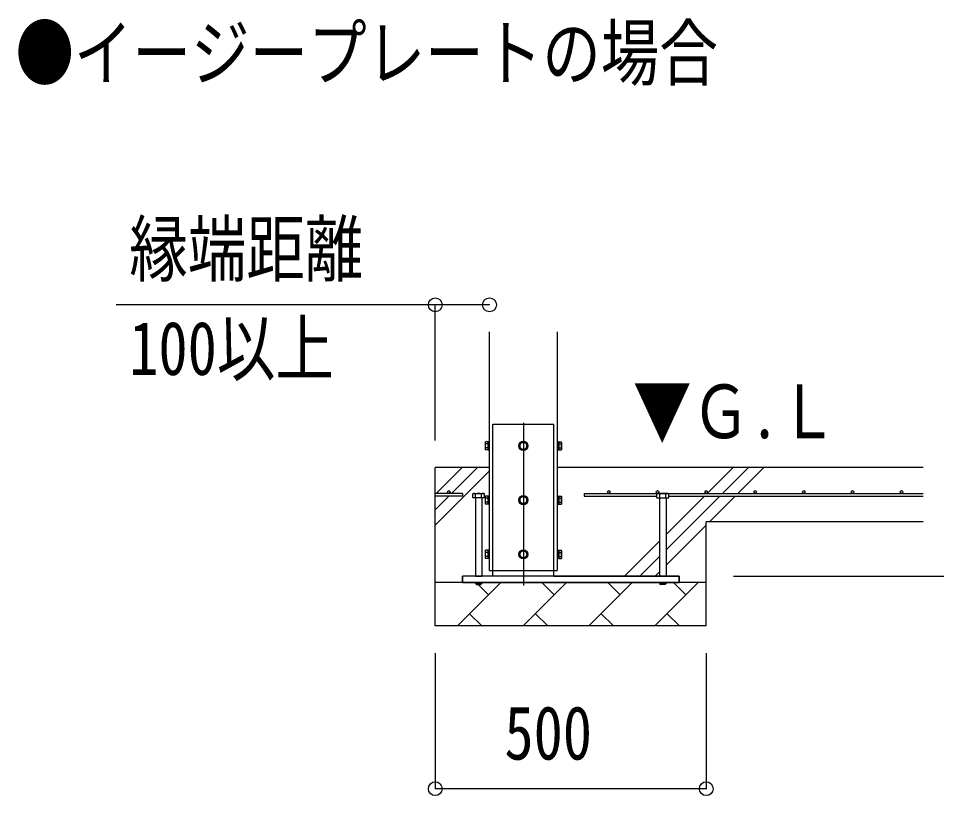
# Model space of a CAD drawing. Units: millimetres, scale not verified. Extents: x -12615 to 12615, y -8910 to 8910.
# Drawn here: x -1090 to 604, y -6380 to -4947 of the extents above; entities that cross this region are included whole.
import ezdxf
from ezdxf.enums import TextEntityAlignment as Align

# ---------------------------------------------------------------- set-up
doc = ezdxf.new("R2010")
doc.units = ezdxf.units.MM
doc.header["$LTSCALE"] = 40
for name, color, linetype in [('0-2_USER1', 3, 'Continuous'), ('0-4_YKK_12', 2, 'Continuous'), ('0-5_YKK_13', 4, 'Continuous'), ('0-6_YKK_A1', 4, 'Continuous'), ('0-7_YKK_D', 6, 'Continuous')]:
    doc.layers.add(name, color=color, linetype=linetype)
doc.styles.add('ＭＳ ゴシック', font='')
doc.styles.get('ＭＳ ゴシック').set_extended_font_data('MS Gothic')

msp = doc.modelspace()

# ---------------------------------------------------------------- linework, layer by layer
at = {"layer": '0-4_YKK_12'}
msp.add_line((-158.44, -5692.5), (-158.44, -5992.5), dxfattribs=at)
at = {"layer": '0-5_YKK_13'}
for p, q in [((-214.44, -5965), (-214.44, -5695)), ((-214.44, -5695), (-102.44, -5695)), ((-102.44, -5965), (-102.44, -5695)), ((-229.14, -5728.51), (-228.56, -5727.51)), ((-229.14, -5728.51), (-229.14, -5741.5)), ((-229.14, -5741.5), (-228.56, -5742.51)), ((-223.64, -5727.51), (-228.56, -5727.51)), ((-223.64, -5731.25), (-228.56, -5731.25)), ((-223.64, -5738.75), (-228.56, -5738.75)), ((-223.64, -5742.51), (-228.56, -5742.51)), ((-223.64, -5727.51), (-223.64, -5742.51)), ((-222.04, -5727.96), (-223.64, -5727.96)), ((-223.64, -5734.5), (-223.64, -5727.96)), ((-223.64, -5734.5), (-222.04, -5734.5)), ((-223.64, -5735.5), (-222.04, -5735.5)), ((-223.64, -5742.05), (-223.64, -5735.5)), ((-223.64, -5742.05), (-222.04, -5742.05)), ((-222.04, -5734.5), (-222.04, -5727.96)), ((-222.04, -5742.05), (-222.04, -5735.5)), ((-94.84, -5727.95), (-93.24, -5727.95)), ((-94.84, -5734.5), (-94.84, -5727.95)), ((-93.24, -5734.5), (-94.84, -5734.5)), ((-93.24, -5735.5), (-94.84, -5735.5)), ((-94.84, -5742.05), (-94.84, -5735.5)), ((-93.24, -5742.05), (-94.84, -5742.05)), ((-93.24, -5727.49), (-88.32, -5727.49)), ((-93.24, -5727.49), (-93.24, -5742.51)), ((-93.24, -5734.5), (-93.24, -5727.95)), ((-93.24, -5731.25), (-88.32, -5731.25)), ((-93.24, -5742.05), (-93.24, -5735.5)), ((-93.24, -5738.75), (-88.32, -5738.75)), ((-93.24, -5742.51), (-88.32, -5742.51)), ((-87.74, -5728.5), (-88.32, -5727.49)), ((-87.74, -5741.5), (-88.32, -5742.51)), ((-87.74, -5728.5), (-87.74, -5741.5)), ((-250.44, -5822.5), (-251.91, -5823.35)), ((-250.44, -5822.5), (-231.44, -5822.5)), ((-246.43, -5830.5), (-246.43, -5823.35)), ((-235.46, -5830.5), (-235.46, -5823.35)), ((-231.44, -5822.5), (-229.97, -5823.35)), ((-229.97, -5830.5), (-229.97, -5823.35)), ((-229.14, -5828.51), (-228.56, -5827.51)), ((-223.64, -5827.51), (-228.56, -5827.51)), ((-223.64, -5827.51), (-223.64, -5842.51)), ((-93.24, -5827.49), (-88.32, -5827.49)), ((-93.24, -5827.49), (-93.24, -5842.51)), ((-87.74, -5828.5), (-88.32, -5827.49)), ((89.56, -5822.5), (88.09, -5823.35)), ((88.09, -5830.5), (88.09, -5823.35)), ((108.56, -5822.5), (89.56, -5822.5)), ((93.57, -5830.5), (93.57, -5823.35)), ((104.54, -5830.5), (104.54, -5823.35)), ((108.56, -5822.5), (110.03, -5823.35)), ((-246.94, -5830.5), (-246.94, -5975)), ((-234.94, -5830.5), (-234.94, -5975)), ((-229.14, -5828.51), (-229.14, -5841.5)), ((-229.14, -5841.5), (-228.56, -5842.51)), ((-223.64, -5831.25), (-228.56, -5831.25)), ((-223.64, -5838.75), (-228.56, -5838.75)), ((-223.64, -5842.51), (-228.56, -5842.51)), ((-222.04, -5827.96), (-223.64, -5827.96)), ((-223.64, -5834.5), (-223.64, -5827.96)), ((-223.64, -5834.5), (-222.04, -5834.5)), ((-223.64, -5835.5), (-222.04, -5835.5)), ((-223.64, -5842.05), (-223.64, -5835.5)), ((-223.64, -5842.05), (-222.04, -5842.05)), ((-222.04, -5834.5), (-222.04, -5827.96)), ((-222.04, -5842.05), (-222.04, -5835.5)), ((-94.84, -5827.95), (-93.24, -5827.95)), ((-94.84, -5834.5), (-94.84, -5827.95)), ((-93.24, -5834.5), (-94.84, -5834.5)), ((-93.24, -5835.5), (-94.84, -5835.5)), ((-94.84, -5842.05), (-94.84, -5835.5)), ((-93.24, -5842.05), (-94.84, -5842.05)), ((-93.24, -5834.5), (-93.24, -5827.95)), ((-93.24, -5831.25), (-88.32, -5831.25)), ((-93.24, -5842.05), (-93.24, -5835.5)), ((-93.24, -5838.75), (-88.32, -5838.75)), ((-93.24, -5842.51), (-88.32, -5842.51)), ((-87.74, -5841.5), (-88.32, -5842.51)), ((-87.74, -5828.5), (-87.74, -5841.5)), ((93.06, -5830.5), (93.06, -5975)), ((105.06, -5830.5), (105.06, -5975)), ((-229.14, -5928.51), (-228.56, -5927.51)), ((-229.14, -5928.51), (-229.14, -5941.5)), ((-223.64, -5927.51), (-228.56, -5927.51)), ((-223.64, -5927.51), (-223.64, -5942.51)), ((-222.04, -5927.96), (-223.64, -5927.96)), ((-223.64, -5934.5), (-223.64, -5927.96)), ((-222.04, -5934.5), (-222.04, -5927.96)), ((-94.84, -5927.95), (-93.24, -5927.95)), ((-94.84, -5934.5), (-94.84, -5927.95)), ((-93.24, -5927.49), (-88.32, -5927.49)), ((-93.24, -5927.49), (-93.24, -5942.51)), ((-93.24, -5934.5), (-93.24, -5927.95)), ((-87.74, -5928.5), (-88.32, -5927.49)), ((-87.74, -5928.5), (-87.74, -5941.5)), ((-229.14, -5941.5), (-228.56, -5942.51)), ((-223.64, -5931.25), (-228.56, -5931.25)), ((-223.64, -5938.75), (-228.56, -5938.75)), ((-223.64, -5942.51), (-228.56, -5942.51)), ((-223.64, -5934.5), (-222.04, -5934.5)), ((-223.64, -5935.5), (-222.04, -5935.5)), ((-223.64, -5942.05), (-223.64, -5935.5)), ((-223.64, -5942.05), (-222.04, -5942.05)), ((-222.04, -5942.05), (-222.04, -5935.5)), ((-93.24, -5934.5), (-94.84, -5934.5)), ((-93.24, -5935.5), (-94.84, -5935.5)), ((-94.84, -5942.05), (-94.84, -5935.5)), ((-93.24, -5942.05), (-94.84, -5942.05)), ((-93.24, -5931.25), (-88.32, -5931.25)), ((-93.24, -5942.05), (-93.24, -5935.5)), ((-93.24, -5938.75), (-88.32, -5938.75)), ((-93.24, -5942.51), (-88.32, -5942.51)), ((-87.74, -5941.5), (-88.32, -5942.51)), ((129.06, -5975), (-270.94, -5975)), ((-270.94, -5987), (-270.94, -5975)), ((-246.94, -5975), (-234.94, -5975)), ((-214.44, -5975), (-214.44, -5965)), ((-102.44, -5975), (-102.44, -5965)), ((105.06, -5975), (93.06, -5975)), ((129.06, -5987), (129.06, -5975)), ((-270.94, -5987), (129.06, -5987)), ((-246.94, -5988.5), (-234.94, -5988.5)), ((105.06, -5988.5), (93.06, -5988.5))]:
    msp.add_line(p, q, dxfattribs=at)
for points in [[(-220.94, -5726.5), (-222.04, -5726.5), (-222.04, -5743.5), (-220.94, -5743.5)], [(-95.94, -5726.5), (-94.84, -5726.5), (-94.84, -5743.5), (-95.94, -5743.5)], [(-229.97, -5830.5), (-251.91, -5830.5), (-251.91, -5823.35)], [(-220.94, -5826.5), (-222.04, -5826.5), (-222.04, -5843.5), (-220.94, -5843.5)], [(-95.94, -5826.5), (-94.84, -5826.5), (-94.84, -5843.5), (-95.94, -5843.5)], [(88.09, -5830.5), (110.03, -5830.5), (110.03, -5823.35)], [(-220.94, -5926.5), (-222.04, -5926.5), (-222.04, -5943.5), (-220.94, -5943.5)], [(-95.94, -5926.5), (-94.84, -5926.5), (-94.84, -5943.5), (-95.94, -5943.5)], [(-246.94, -5987), (-246.94, -5988.5), (-244.94, -5990.5), (-236.94, -5990.5)], [(-234.94, -5987), (-234.94, -5988.5), (-236.94, -5990.5)], [(93.06, -5987), (93.06, -5988.5), (95.06, -5990.5)], [(105.06, -5987), (105.06, -5988.5), (103.06, -5990.5), (95.06, -5990.5)]]:
    msp.add_lwpolyline(points, dxfattribs=at)
for points in [[(-158.44, -5727.49), (-164.94, -5731.25), (-164.94, -5738.75), (-158.44, -5742.51), (-151.94, -5738.75), (-151.94, -5731.25)], [(-158.44, -5827.49), (-164.94, -5831.25), (-164.94, -5838.75), (-158.44, -5842.51), (-151.94, -5838.75), (-151.94, -5831.25)], [(-158.44, -5927.49), (-164.94, -5931.25), (-164.94, -5938.75), (-158.44, -5942.51), (-151.94, -5938.75), (-151.94, -5931.25)]]:
    msp.add_lwpolyline(points, close=True, dxfattribs=at)
for centre, radius in [((-158.44, -5735), 8.5), ((-158.44, -5735), 6.5), ((-158.44, -5835), 8.5), ((-158.44, -5835), 6.5), ((-158.44, -5935), 8.5), ((-158.44, -5935), 6.5)]:
    msp.add_circle(centre, radius, dxfattribs=at)
for centre, radius, start, end in [((-225.84, -5729.38), 3.31, 145.51973, 214.48027), ((-216.72, -5735), 12.42, 162.41205, 197.58795), ((-225.82, -5740.63), 3.32, 145.61575, 214.38425), ((-158.44, -5735), 7.05, 157.21814, 202.78186), ((-158.44, -5735), 7.05, 97.21814, 142.78186), ((-158.44, -5735), 7.05, 217.21814, 262.78186), ((-158.44, -5735), 7.05, 37.21814, 82.78186), ((-158.44, -5735), 7.05, 277.21814, 322.78186), ((-158.44, -5735), 7.05, 337.21814, 22.78186), ((-91.06, -5729.37), 3.32, 325.61575, 34.38425), ((-100.16, -5735), 12.42, 342.41205, 17.58795), ((-91.06, -5740.63), 3.32, 325.61575, 34.38425), ((-249.17, -5827.36), 4.86, 55.61575, 124.38425), ((-240.94, -5840.65), 18.15, 72.41205, 107.58795), ((-232.71, -5827.36), 4.86, 55.61575, 124.38425), ((-225.84, -5829.38), 3.31, 145.51973, 214.48027), ((-91.06, -5829.37), 3.32, 325.61575, 34.38425), ((90.83, -5827.36), 4.86, 55.61575, 124.38425), ((99.06, -5840.65), 18.15, 72.41205, 107.58795), ((107.29, -5827.36), 4.86, 55.61575, 124.38425), ((-216.72, -5835), 12.42, 162.41205, 197.58795), ((-225.82, -5840.63), 3.32, 145.61575, 214.38425), ((-158.44, -5835), 7.05, 157.21814, 202.78186), ((-158.44, -5835), 7.05, 97.21814, 142.78186), ((-158.44, -5835), 7.05, 217.21814, 262.78186), ((-158.44, -5835), 7.05, 37.21814, 82.78186), ((-158.44, -5835), 7.05, 277.21814, 322.78186), ((-158.44, -5835), 7.05, 337.21814, 22.78186), ((-100.16, -5835), 12.42, 342.41205, 17.58795), ((-91.06, -5840.63), 3.32, 325.61575, 34.38425), ((-225.84, -5929.38), 3.31, 145.51973, 214.48027), ((-158.44, -5935), 7.05, 97.21814, 142.78186), ((-158.44, -5935), 7.05, 37.21814, 82.78186), ((-91.06, -5929.37), 3.32, 325.61575, 34.38425), ((-216.72, -5935), 12.42, 162.41205, 197.58795), ((-225.82, -5940.63), 3.32, 145.61575, 214.38425), ((-158.44, -5935), 7.05, 157.21814, 202.78186), ((-158.44, -5935), 7.05, 217.21814, 262.78186), ((-158.44, -5935), 7.05, 277.21814, 322.78186), ((-158.44, -5935), 7.05, 337.21814, 22.78186), ((-100.16, -5935), 12.42, 342.41205, 17.58795), ((-91.06, -5940.63), 3.32, 325.61575, 34.38425)]:
    msp.add_arc(centre, radius, start, end, dxfattribs=at)
at = {"layer": '0-6_YKK_A1'}
for p, q in [((-220.94, -5965), (-220.94, -5525)), ((-95.94, -5525), (-95.94, -5965)), ((-220.94, -5775), (-320.94, -5775)), ((-320.94, -6067), (-320.94, -5775)), ((-319.01, -5822.5), (-271.51, -5775)), ((-290.73, -5822.5), (-243.23, -5775)), ((579.06, -5775), (-95.94, -5775)), ((180.99, -5822.5), (228.49, -5775)), ((209.27, -5822.5), (256.77, -5775)), ((237.56, -5822.5), (285.06, -5775)), ((-320.94, -5881), (-220.94, -5781)), ((-270.94, -5822.5), (-320.94, -5822.5)), ((-320.94, -5852.71), (-295.73, -5827.5)), ((-270.94, -5827.5), (-320.94, -5827.5)), ((-270.94, -5822.5), (-270.94, -5827.5)), ((-45.94, -5822.5), (579.06, -5822.5)), ((-45.94, -5822.5), (-45.94, -5827.5)), ((-45.94, -5827.5), (88.09, -5827.5)), ((105.06, -5926.71), (204.27, -5827.5)), ((105.06, -5898.43), (175.99, -5827.5)), ((110.03, -5827.5), (579.06, -5827.5)), ((185.06, -5875), (232.56, -5827.5)), ((179.06, -6067), (179.06, -5875)), ((579.06, -5875), (179.06, -5875)), ((105.06, -5955), (179.06, -5881)), ((28.49, -5975), (93.06, -5910.43)), ((56.77, -5975), (93.06, -5938.71)), ((-220.94, -5965), (-95.94, -5965)), ((-102.44, -5975), (129.06, -5975)), ((85.06, -5975), (93.06, -5967)), ((129.06, -5975), (129.06, -5987)), ((179.06, -5987), (-320.94, -5987)), ((-280.2, -6067), (-200.2, -5987)), ((-222.87, -6009.66), (-242.03, -5990.5)), ((-158.78, -6067), (-78.78, -5987)), ((-101.44, -6009.66), (-124.11, -5987)), ((-37.36, -6067), (42.64, -5987)), ((19.98, -6009.66), (-2.68, -5987)), ((84.06, -6067), (164.06, -5987)), ((141.4, -6009.66), (118.74, -5987)), ((-257.54, -6044.34), (-234.88, -6067)), ((-136.12, -6044.34), (-113.46, -6067)), ((-14.7, -6044.34), (7.96, -6067)), ((106.72, -6044.34), (129.38, -6067)), ((179.06, -6067), (-320.94, -6067))]:
    msp.add_line(p, q, dxfattribs=at)
msp.add_lwpolyline([(-214.44, -5975), (-270.94, -5975), (-270.94, -5987)], dxfattribs=at)
for centre in [(-295.94, -5820), (-0.94, -5820), (89.06, -5820), (179.06, -5820), (269.06, -5820), (359.06, -5820), (449.06, -5820), (539.06, -5820)]:
    msp.add_circle(centre, 2.5, dxfattribs=at)
at = {"layer": '0-7_YKK_D'}
for p, q in [((-320.94, -5725), (-320.94, -5474)), ((-220.94, -5475), (-220.94, -5474)), ((229.06, -5975), (1180.06, -5975)), ((-320.94, -6117), (-320.94, -6368)), ((179.06, -6117), (179.06, -6368)), ((179.06, -6367), (-320.94, -6367))]:
    msp.add_line(p, q, dxfattribs=at)
msp.add_lwpolyline([(-220.94, -5475), (-320.94, -5475), (-909.54, -5475)], dxfattribs=at)
for centre in [(-320.94, -5475), (-220.94, -5475), (-320.94, -6367), (179.06, -6367)]:
    msp.add_circle(centre, 12.75, dxfattribs=at)

# ---------------------------------------------------------------- texts
at = {"layer": '0-2_USER1', "style": 'ＭＳ ゴシック', "width": 0.8}
msp.add_text('●イージープレートの場合', height=98.97, dxfattribs=at).set_placement((-1095.49, -5089.72), align=Align.BOTTOM_LEFT)
at = {"layer": '0-6_YKK_A1', "style": 'ＭＳ ゴシック', "width": 0.8}
msp.add_text('▼Ｇ.Ｌ', height=98.97, dxfattribs=at).set_placement((43.73, -5750.5), align=Align.BOTTOM_LEFT)
at = {"layer": '0-7_YKK_D', "style": 'ＭＳ ゴシック', "width": 0.8}
for s, p in [('縁端距離', (-885.54, -5451)), ('100以上', (-885.54, -5634)), ('500', (-193.34, -6343))]:
    msp.add_text(s, height=98.97, dxfattribs=at).set_placement(p, align=Align.BOTTOM_LEFT)

doc.saveas('drawing.dxf')
